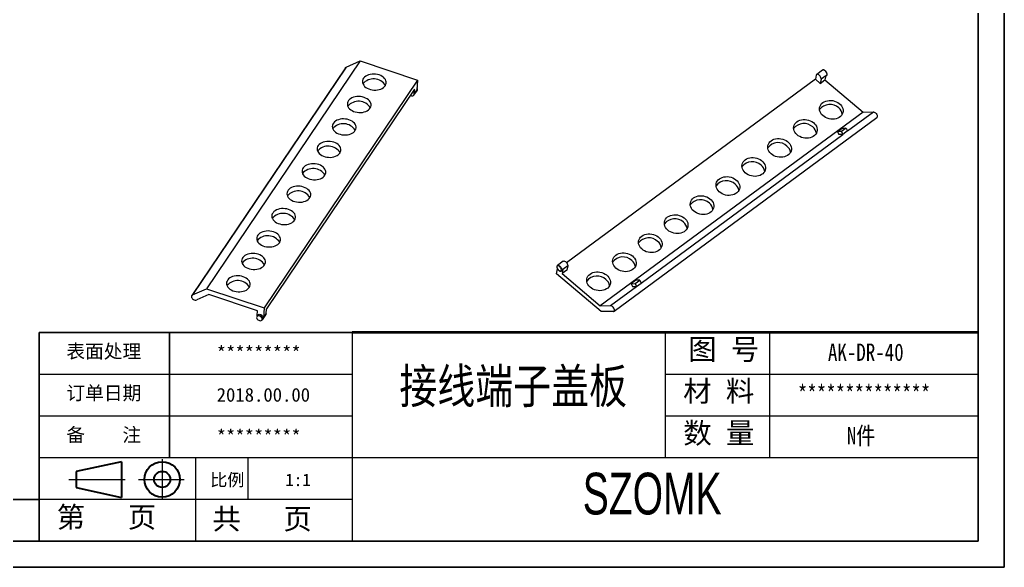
# Model space of a CAD drawing. Header units: inches. Extents: x 2858 to 4955, y 1126 to 1648.
# Drawn here: x 4583.1 to 4770.9, y 1125.7 to 1230.2 of the extents above; entities that cross this region are included whole.
import ezdxf

# ---------------------------------------------------------------- set-up
doc = ezdxf.new("R2010")
doc.units = ezdxf.units.IN
doc.header["$LTSCALE"] = 15
doc.linetypes.add('CENTER2', pattern=[28.575, 19.05, -3.175, 3.175, -3.175])
doc.layers.add('文字', color=81, linetype='Continuous')
for name, color, linetype, lineweight in [('粗实线', 7, 'Continuous', 30), ('细实线', 3, 'Continuous', 9), ('细点划线', 2, 'CENTER2', 9)]:
    doc.layers.add(name, color=color, linetype=linetype, lineweight=lineweight)
doc.styles.get("Standard").update_dxf_attribs({"font": 'txt', "bigfont": 'gbcbig.shx'})
doc.styles.add('宋体', font='', dxfattribs={"width": 0.8, "height": 3.5})
doc.styles.add('长仿宋', font='', dxfattribs={"width": 0.7, "height": 4})
doc.styles.get('宋体').set_extended_font_data('SimSun')
doc.styles.get('长仿宋').set_extended_font_data('SimSun')

msp = doc.modelspace()

# ---------------------------------------------------------------- linework, layer by layer
for p, q in [((4770.912, 1334.676), (4770.912, 1125.657)), ((4765.936, 1329.699), (4765.936, 1130.633)), ((4646.496, 1170.446), (4586.777, 1170.446)), ((4586.777, 1130.633), (4586.777, 1170.446)), ((4611.66, 1146.559), (4611.66, 1170.446)), ((4586.777, 1138.596), (4482.949, 1138.596)), ((4482.949, 1130.633), (4765.936, 1130.633)), ((4475.3, 1125.657), (4770.912, 1125.657)), ((4475.3, 1125.657), (4612.158, 1125.657))]:
    msp.add_line(p, q)
at = {"color": 7, "linetype": 'Continuous', "lineweight": 15}
for p, q in [((4645.198, 1220.993), (4615.904, 1177.517)), ((4645.341, 1221.111), (4616.047, 1177.635)), ((4648.004, 1222.309), (4618.71, 1178.833)), ((4645.341, 1221.111), (4648.004, 1222.309)), ((4648.004, 1222.309), (4658.991, 1218.629)), ((4735.039, 1219.591), (4734.874, 1218.791)), ((4736.238, 1220.549), (4735.116, 1219.722)), ((4736.862, 1219.469), (4735.965, 1218.808)), ((4736.862, 1219.469), (4736.697, 1218.669)), ((4736.844, 1219.381), (4737.009, 1219.503)), ((4737.009, 1219.503), (4737.018, 1219.51)), ((4658.991, 1218.629), (4629.697, 1175.153)), ((4658.991, 1218.629), (4658.856, 1216.703)), ((4734.874, 1218.791), (4687.397, 1183.79)), ((4734.874, 1218.791), (4735.8, 1218.008)), ((4735.965, 1218.808), (4735.8, 1218.008)), ((4735.8, 1218.008), (4736.697, 1218.669)), ((4736.697, 1218.669), (4743.956, 1212.534)), ((4658.399, 1216.888), (4630.154, 1174.968)), ((4658.277, 1215.761), (4658.932, 1216.734)), ((4658.332, 1215.926), (4658.399, 1216.888)), ((4658.332, 1215.926), (4658.856, 1216.703)), ((4743.956, 1212.534), (4693.814, 1175.569)), ((4741.018, 1208.928), (4745.951, 1212.565)), ((4743.956, 1212.534), (4745.951, 1212.565)), ((4696.464, 1174.517), (4746.606, 1211.482)), ((4701.64, 1179.898), (4740.121, 1208.266)), ((4739.08, 1208.814), (4739.977, 1209.475)), ((4739.852, 1208.826), (4739.08, 1208.814)), ((4739.08, 1208.814), (4739.349, 1208.255)), ((4740.121, 1208.266), (4739.349, 1208.255)), ((4740.749, 1209.487), (4739.852, 1208.826)), ((4739.852, 1208.826), (4740.121, 1208.266)), ((4739.977, 1209.475), (4740.749, 1209.487)), ((4741.018, 1208.928), (4740.121, 1208.266)), ((4740.749, 1209.487), (4741.018, 1208.928)), ((4686.768, 1184.08), (4685.647, 1183.253)), ((4685.464, 1181.687), (4685.66, 1182.639)), ((4694.032, 1174.445), (4685.464, 1181.687)), ((4686.419, 1182.207), (4686.643, 1182.372)), ((4686.72, 1182.504), (4686.555, 1181.704)), ((4687.452, 1182.365), (4686.555, 1181.704)), ((4686.555, 1181.704), (4693.814, 1175.569)), ((4687.617, 1183.165), (4686.72, 1182.504)), ((4687.617, 1183.165), (4687.452, 1182.365)), ((4700.599, 1180.446), (4699.702, 1179.784)), ((4699.702, 1179.784), (4700.474, 1179.796)), ((4699.702, 1179.784), (4699.971, 1179.225)), ((4700.474, 1179.796), (4701.371, 1180.458)), ((4700.474, 1179.796), (4700.743, 1179.237)), ((4701.371, 1180.458), (4700.599, 1180.446)), ((4700.743, 1179.237), (4701.64, 1179.898)), ((4701.371, 1180.458), (4701.64, 1179.898)), ((4616.047, 1177.635), (4618.71, 1178.833)), ((4618.71, 1178.833), (4629.697, 1175.153)), ((4695.81, 1175.6), (4700.743, 1179.237)), ((4699.971, 1179.225), (4700.743, 1179.237)), ((4619.135, 1177.706), (4616.839, 1176.673)), ((4628.442, 1174.588), (4619.135, 1177.706)), ((4628.381, 1173.718), (4628.442, 1174.588)), ((4629.697, 1175.153), (4629.562, 1173.228)), ((4630.086, 1174.005), (4630.154, 1174.968)), ((4693.814, 1175.569), (4695.81, 1175.6)), ((4696.348, 1174.48), (4694.032, 1174.445)), ((4628.429, 1173.79), (4628.298, 1173.595)), ((4629.376, 1172.869), (4630.031, 1173.841)), ((4629.562, 1173.228), (4630.086, 1174.005))]:
    msp.add_line(p, q, dxfattribs=at)
at = {"color": 7, "linetype": 'Continuous', "lineweight": 15, "flags": 128}
for points in [[(4645.198, 1220.993), (4645.232, 1221.035), (4645.341, 1221.111)], [(4651.649, 1219.616), (4651.321, 1219.706), (4650.979, 1219.762), (4650.631, 1219.783), (4650.286, 1219.768), (4649.951, 1219.718), (4649.634, 1219.633), (4649.344, 1219.516), (4649.085, 1219.37), (4648.866, 1219.197), (4648.69, 1219.002), (4648.561, 1218.79), (4648.484, 1218.565), (4648.46, 1218.333), (4648.488, 1218.099), (4648.57, 1217.869), (4648.702, 1217.647), (4648.881, 1217.44), (4649.104, 1217.252), (4649.365, 1217.088), (4649.658, 1216.951), (4649.976, 1216.844), (4650.312, 1216.771), (4650.658, 1216.732), (4651.005, 1216.729), (4651.347, 1216.761), (4651.673, 1216.829), (4651.978, 1216.93), (4652.253, 1217.062), (4652.493, 1217.222), (4652.691, 1217.407), (4652.844, 1217.611), (4652.947, 1217.83), (4652.998, 1218.059), (4652.996, 1218.293), (4652.941, 1218.526), (4652.834, 1218.752), (4652.678, 1218.967), (4652.476, 1219.165), (4652.233, 1219.342), (4651.955, 1219.493), (4651.649, 1219.616)], [(4735.965, 1218.808), (4735.97, 1218.936), (4735.936, 1219.086), (4735.868, 1219.245), (4735.77, 1219.4), (4735.65, 1219.539), (4735.518, 1219.651), (4735.385, 1219.726), (4735.261, 1219.758), (4735.157, 1219.745), (4735.081, 1219.687), (4735.039, 1219.591)], [(4648.766, 1215.338), (4648.438, 1215.428), (4648.096, 1215.485), (4647.749, 1215.506), (4647.404, 1215.491), (4647.069, 1215.44), (4646.752, 1215.356), (4646.461, 1215.239), (4646.203, 1215.092), (4645.983, 1214.92), (4645.807, 1214.725), (4645.679, 1214.512), (4645.602, 1214.288), (4645.577, 1214.055), (4645.606, 1213.821), (4645.687, 1213.591), (4645.819, 1213.37), (4645.999, 1213.163), (4646.222, 1212.975), (4646.483, 1212.81), (4646.776, 1212.673), (4647.094, 1212.567), (4647.43, 1212.493), (4647.776, 1212.454), (4648.123, 1212.451), (4648.464, 1212.484), (4648.791, 1212.552), (4649.096, 1212.653), (4649.371, 1212.785), (4649.611, 1212.945), (4649.809, 1213.129), (4649.962, 1213.333), (4650.065, 1213.552), (4650.116, 1213.782), (4650.114, 1214.015), (4650.058, 1214.248), (4649.951, 1214.475), (4649.795, 1214.69), (4649.593, 1214.888), (4649.351, 1215.064), (4649.073, 1215.216), (4648.766, 1215.338)], [(4657.592, 1215.69), (4657.62, 1215.676), (4657.789, 1215.62), (4657.954, 1215.604), (4658.101, 1215.631), (4658.219, 1215.697), (4658.298, 1215.798), (4658.332, 1215.926)], [(4736.289, 1214.337), (4736.547, 1214.498), (4736.838, 1214.622), (4737.154, 1214.708), (4737.487, 1214.753), (4737.83, 1214.757), (4738.176, 1214.718), (4738.515, 1214.638), (4738.839, 1214.519), (4739.142, 1214.364), (4739.416, 1214.176), (4739.655, 1213.959), (4739.853, 1213.72), (4740.005, 1213.462), (4740.109, 1213.193), (4740.16, 1212.919), (4740.159, 1212.646), (4740.106, 1212.38), (4740, 1212.129), (4739.846, 1211.896), (4739.646, 1211.689), (4739.406, 1211.512), (4739.131, 1211.369), (4738.827, 1211.263), (4738.501, 1211.198), (4738.162, 1211.173), (4737.817, 1211.191), (4737.473, 1211.251), (4737.141, 1211.35), (4736.826, 1211.488), (4736.536, 1211.66), (4736.279, 1211.863), (4736.06, 1212.092), (4735.885, 1212.341), (4735.756, 1212.605), (4735.679, 1212.877), (4735.653, 1213.152), (4735.681, 1213.422), (4735.761, 1213.681), (4735.891, 1213.924), (4736.068, 1214.144), (4736.289, 1214.337)], [(4745.951, 1212.565), (4746.071, 1212.544), (4746.203, 1212.479), (4746.336, 1212.376), (4746.46, 1212.243), (4746.564, 1212.091), (4746.641, 1211.931), (4746.683, 1211.778), (4746.688, 1211.643), (4746.656, 1211.538), (4746.606, 1211.482)], [(4645.884, 1211.06), (4645.556, 1211.151), (4645.214, 1211.207), (4644.867, 1211.228), (4644.521, 1211.213), (4644.186, 1211.163), (4643.87, 1211.078), (4643.579, 1210.961), (4643.321, 1210.815), (4643.101, 1210.642), (4642.925, 1210.447), (4642.797, 1210.235), (4642.72, 1210.01), (4642.695, 1209.778), (4642.724, 1209.544), (4642.805, 1209.314), (4642.937, 1209.092), (4643.117, 1208.885), (4643.339, 1208.697), (4643.601, 1208.533), (4643.894, 1208.396), (4644.212, 1208.289), (4644.548, 1208.215), (4644.894, 1208.177), (4645.241, 1208.174), (4645.582, 1208.206), (4645.909, 1208.274), (4646.213, 1208.375), (4646.489, 1208.507), (4646.728, 1208.667), (4646.927, 1208.852), (4647.079, 1209.056), (4647.182, 1209.275), (4647.233, 1209.504), (4647.231, 1209.738), (4647.176, 1209.971), (4647.069, 1210.197), (4646.913, 1210.412), (4646.711, 1210.61), (4646.469, 1210.787), (4646.191, 1210.938), (4645.884, 1211.06)], [(4731.355, 1210.7), (4731.614, 1210.861), (4731.905, 1210.985), (4732.22, 1211.071), (4732.554, 1211.116), (4732.897, 1211.12), (4733.242, 1211.081), (4733.581, 1211.001), (4733.906, 1210.882), (4734.209, 1210.727), (4734.483, 1210.539), (4734.722, 1210.322), (4734.92, 1210.083), (4735.072, 1209.825), (4735.175, 1209.556), (4735.227, 1209.282), (4735.226, 1209.009), (4735.172, 1208.743), (4735.067, 1208.492), (4734.913, 1208.259), (4734.713, 1208.052), (4734.473, 1207.875), (4734.197, 1207.732), (4733.893, 1207.626), (4733.568, 1207.561), (4733.228, 1207.537), (4732.883, 1207.554), (4732.54, 1207.614), (4732.207, 1207.713), (4731.892, 1207.851), (4731.603, 1208.023), (4731.346, 1208.226), (4731.127, 1208.455), (4730.951, 1208.704), (4730.823, 1208.968), (4730.745, 1209.24), (4730.72, 1209.515), (4730.747, 1209.785), (4730.827, 1210.044), (4730.957, 1210.287), (4731.135, 1210.507), (4731.355, 1210.7)], [(4643.002, 1206.783), (4642.674, 1206.873), (4642.332, 1206.929), (4641.984, 1206.95), (4641.639, 1206.935), (4641.304, 1206.885), (4640.988, 1206.801), (4640.697, 1206.684), (4640.439, 1206.537), (4640.219, 1206.364), (4640.043, 1206.17), (4639.915, 1205.957), (4639.838, 1205.732), (4639.813, 1205.5), (4639.842, 1205.266), (4639.923, 1205.036), (4640.055, 1204.815), (4640.234, 1204.608), (4640.457, 1204.42), (4640.718, 1204.255), (4641.011, 1204.118), (4641.33, 1204.011), (4641.666, 1203.938), (4642.011, 1203.899), (4642.359, 1203.896), (4642.7, 1203.929), (4643.027, 1203.996), (4643.331, 1204.097), (4643.606, 1204.23), (4643.846, 1204.39), (4644.045, 1204.574), (4644.197, 1204.778), (4644.3, 1204.997), (4644.351, 1205.226), (4644.349, 1205.46), (4644.294, 1205.693), (4644.187, 1205.92), (4644.031, 1206.134), (4643.829, 1206.332), (4643.586, 1206.509), (4643.309, 1206.66), (4643.002, 1206.783)], [(4726.422, 1207.063), (4726.681, 1207.224), (4726.971, 1207.348), (4727.287, 1207.434), (4727.62, 1207.479), (4727.963, 1207.483), (4728.309, 1207.444), (4728.648, 1207.364), (4728.972, 1207.245), (4729.275, 1207.09), (4729.549, 1206.902), (4729.788, 1206.685), (4729.986, 1206.446), (4730.139, 1206.188), (4730.242, 1205.919), (4730.293, 1205.645), (4730.292, 1205.372), (4730.239, 1205.106), (4730.133, 1204.855), (4729.979, 1204.622), (4729.779, 1204.415), (4729.539, 1204.238), (4729.264, 1204.095), (4728.96, 1203.989), (4728.634, 1203.924), (4728.295, 1203.9), (4727.95, 1203.917), (4727.607, 1203.977), (4727.274, 1204.076), (4726.959, 1204.214), (4726.67, 1204.386), (4726.412, 1204.589), (4726.193, 1204.818), (4726.018, 1205.067), (4725.89, 1205.331), (4725.812, 1205.603), (4725.786, 1205.878), (4725.814, 1206.148), (4725.894, 1206.407), (4726.024, 1206.65), (4726.201, 1206.87), (4726.422, 1207.063)], [(4640.12, 1202.505), (4639.792, 1202.595), (4639.45, 1202.652), (4639.102, 1202.673), (4638.757, 1202.658), (4638.422, 1202.608), (4638.106, 1202.523), (4637.815, 1202.406), (4637.556, 1202.259), (4637.337, 1202.087), (4637.161, 1201.892), (4637.033, 1201.68), (4636.955, 1201.455), (4636.931, 1201.223), (4636.959, 1200.989), (4637.041, 1200.758), (4637.173, 1200.537), (4637.352, 1200.33), (4637.575, 1200.142), (4637.836, 1199.977), (4638.129, 1199.84), (4638.447, 1199.734), (4638.783, 1199.66), (4639.129, 1199.621), (4639.477, 1199.618), (4639.818, 1199.651), (4640.144, 1199.719), (4640.449, 1199.82), (4640.724, 1199.952), (4640.964, 1200.112), (4641.162, 1200.296), (4641.315, 1200.5), (4641.418, 1200.72), (4641.469, 1200.949), (4641.467, 1201.183), (4641.412, 1201.415), (4641.305, 1201.642), (4641.149, 1201.857), (4640.947, 1202.055), (4640.704, 1202.232), (4640.426, 1202.383), (4640.12, 1202.505)], [(4721.488, 1203.426), (4721.747, 1203.587), (4722.038, 1203.711), (4722.353, 1203.797), (4722.687, 1203.842), (4723.03, 1203.846), (4723.375, 1203.807), (4723.714, 1203.727), (4724.039, 1203.608), (4724.342, 1203.453), (4724.616, 1203.265), (4724.855, 1203.048), (4725.053, 1202.809), (4725.205, 1202.551), (4725.308, 1202.282), (4725.36, 1202.008), (4725.359, 1201.735), (4725.305, 1201.469), (4725.2, 1201.218), (4725.046, 1200.985), (4724.846, 1200.778), (4724.606, 1200.601), (4724.33, 1200.458), (4724.026, 1200.352), (4723.701, 1200.287), (4723.361, 1200.263), (4723.016, 1200.28), (4722.673, 1200.34), (4722.34, 1200.439), (4722.025, 1200.577), (4721.736, 1200.749), (4721.479, 1200.952), (4721.26, 1201.181), (4721.084, 1201.43), (4720.956, 1201.694), (4720.878, 1201.966), (4720.853, 1202.241), (4720.88, 1202.511), (4720.96, 1202.77), (4721.09, 1203.013), (4721.268, 1203.233), (4721.488, 1203.426)], [(4716.555, 1199.789), (4716.814, 1199.95), (4717.104, 1200.074), (4717.42, 1200.16), (4717.753, 1200.205), (4718.097, 1200.209), (4718.442, 1200.17), (4718.781, 1200.09), (4719.105, 1199.971), (4719.408, 1199.816), (4719.683, 1199.628), (4719.921, 1199.411), (4720.119, 1199.172), (4720.272, 1198.914), (4720.375, 1198.645), (4720.427, 1198.371), (4720.425, 1198.098), (4720.372, 1197.832), (4720.266, 1197.581), (4720.112, 1197.348), (4719.913, 1197.141), (4719.672, 1196.964), (4719.397, 1196.821), (4719.093, 1196.715), (4718.767, 1196.65), (4718.428, 1196.626), (4718.083, 1196.643), (4717.74, 1196.703), (4717.407, 1196.802), (4717.092, 1196.94), (4716.803, 1197.112), (4716.545, 1197.315), (4716.326, 1197.544), (4716.151, 1197.793), (4716.023, 1198.057), (4715.945, 1198.329), (4715.92, 1198.604), (4715.947, 1198.874), (4716.027, 1199.133), (4716.157, 1199.376), (4716.334, 1199.596), (4716.555, 1199.789)], [(4637.238, 1198.228), (4636.909, 1198.318), (4636.568, 1198.374), (4636.22, 1198.395), (4635.875, 1198.38), (4635.54, 1198.33), (4635.223, 1198.245), (4634.932, 1198.128), (4634.674, 1197.982), (4634.454, 1197.809), (4634.278, 1197.614), (4634.15, 1197.402), (4634.073, 1197.177), (4634.049, 1196.945), (4634.077, 1196.711), (4634.158, 1196.481), (4634.29, 1196.259), (4634.47, 1196.052), (4634.693, 1195.864), (4634.954, 1195.7), (4635.247, 1195.563), (4635.565, 1195.456), (4635.901, 1195.383), (4636.247, 1195.344), (4636.594, 1195.341), (4636.935, 1195.373), (4637.262, 1195.441), (4637.567, 1195.542), (4637.842, 1195.674), (4638.082, 1195.834), (4638.28, 1196.019), (4638.433, 1196.223), (4638.536, 1196.442), (4638.587, 1196.671), (4638.585, 1196.905), (4638.53, 1197.138), (4638.423, 1197.364), (4638.266, 1197.579), (4638.065, 1197.777), (4637.822, 1197.954), (4637.544, 1198.105), (4637.238, 1198.228)], [(4711.622, 1196.152), (4711.88, 1196.313), (4712.171, 1196.437), (4712.486, 1196.523), (4712.82, 1196.568), (4713.163, 1196.572), (4713.508, 1196.533), (4713.847, 1196.453), (4714.172, 1196.334), (4714.475, 1196.179), (4714.749, 1195.991), (4714.988, 1195.774), (4715.186, 1195.535), (4715.338, 1195.277), (4715.441, 1195.008), (4715.493, 1194.734), (4715.492, 1194.461), (4715.438, 1194.195), (4715.333, 1193.944), (4715.179, 1193.711), (4714.979, 1193.504), (4714.739, 1193.327), (4714.463, 1193.184), (4714.159, 1193.078), (4713.834, 1193.013), (4713.495, 1192.989), (4713.149, 1193.006), (4712.806, 1193.066), (4712.473, 1193.165), (4712.159, 1193.303), (4711.869, 1193.475), (4711.612, 1193.678), (4711.393, 1193.907), (4711.217, 1194.156), (4711.089, 1194.42), (4711.011, 1194.692), (4710.986, 1194.967), (4711.014, 1195.237), (4711.093, 1195.496), (4711.223, 1195.739), (4711.401, 1195.959), (4711.622, 1196.152)], [(4634.355, 1193.95), (4634.027, 1194.04), (4633.685, 1194.097), (4633.338, 1194.118), (4632.992, 1194.103), (4632.658, 1194.052), (4632.341, 1193.968), (4632.05, 1193.851), (4631.792, 1193.704), (4631.572, 1193.532), (4631.396, 1193.337), (4631.268, 1193.124), (4631.191, 1192.9), (4631.166, 1192.667), (4631.195, 1192.433), (4631.276, 1192.203), (4631.408, 1191.982), (4631.588, 1191.775), (4631.811, 1191.587), (4632.072, 1191.422), (4632.365, 1191.285), (4632.683, 1191.179), (4633.019, 1191.105), (4633.365, 1191.066), (4633.712, 1191.063), (4634.053, 1191.096), (4634.38, 1191.164), (4634.684, 1191.265), (4634.96, 1191.397), (4635.2, 1191.557), (4635.398, 1191.741), (4635.55, 1191.945), (4635.653, 1192.165), (4635.704, 1192.394), (4635.702, 1192.627), (4635.647, 1192.86), (4635.54, 1193.087), (4635.384, 1193.302), (4635.182, 1193.5), (4634.94, 1193.676), (4634.662, 1193.828), (4634.355, 1193.95)], [(4706.688, 1192.515), (4706.947, 1192.676), (4707.237, 1192.8), (4707.553, 1192.886), (4707.886, 1192.931), (4708.23, 1192.935), (4708.575, 1192.896), (4708.914, 1192.816), (4709.239, 1192.697), (4709.542, 1192.542), (4709.816, 1192.354), (4710.054, 1192.137), (4710.252, 1191.898), (4710.405, 1191.64), (4710.508, 1191.371), (4710.56, 1191.097), (4710.559, 1190.824), (4710.505, 1190.559), (4710.4, 1190.307), (4710.245, 1190.074), (4710.046, 1189.867), (4709.805, 1189.69), (4709.53, 1189.547), (4709.226, 1189.441), (4708.9, 1189.376), (4708.561, 1189.352), (4708.216, 1189.369), (4707.873, 1189.429), (4707.54, 1189.528), (4707.225, 1189.666), (4706.936, 1189.838), (4706.678, 1190.041), (4706.459, 1190.27), (4706.284, 1190.519), (4706.156, 1190.783), (4706.078, 1191.055), (4706.053, 1191.33), (4706.08, 1191.6), (4706.16, 1191.859), (4706.29, 1192.102), (4706.467, 1192.322), (4706.688, 1192.515)], [(4631.473, 1189.672), (4631.145, 1189.763), (4630.803, 1189.819), (4630.456, 1189.84), (4630.11, 1189.825), (4629.775, 1189.775), (4629.459, 1189.69), (4629.168, 1189.573), (4628.91, 1189.427), (4628.69, 1189.254), (4628.514, 1189.059), (4628.386, 1188.847), (4628.309, 1188.622), (4628.284, 1188.39), (4628.313, 1188.156), (4628.394, 1187.926), (4628.526, 1187.704), (4628.706, 1187.497), (4628.928, 1187.309), (4629.189, 1187.145), (4629.483, 1187.008), (4629.801, 1186.901), (4630.137, 1186.827), (4630.482, 1186.789), (4630.83, 1186.786), (4631.171, 1186.818), (4631.498, 1186.886), (4631.802, 1186.987), (4632.078, 1187.119), (4632.317, 1187.279), (4632.516, 1187.464), (4632.668, 1187.668), (4632.771, 1187.887), (4632.822, 1188.116), (4632.82, 1188.35), (4632.765, 1188.583), (4632.658, 1188.809), (4632.502, 1189.024), (4632.3, 1189.222), (4632.057, 1189.399), (4631.78, 1189.55), (4631.473, 1189.672)], [(4701.755, 1188.878), (4702.013, 1189.039), (4702.304, 1189.163), (4702.619, 1189.249), (4702.953, 1189.294), (4703.296, 1189.298), (4703.641, 1189.259), (4703.98, 1189.179), (4704.305, 1189.06), (4704.608, 1188.905), (4704.882, 1188.717), (4705.121, 1188.5), (4705.319, 1188.261), (4705.471, 1188.003), (4705.574, 1187.734), (4705.626, 1187.46), (4705.625, 1187.187), (4705.571, 1186.922), (4705.466, 1186.67), (4705.312, 1186.437), (4705.112, 1186.23), (4704.872, 1186.053), (4704.596, 1185.91), (4704.292, 1185.804), (4703.967, 1185.739), (4703.628, 1185.715), (4703.282, 1185.732), (4702.939, 1185.792), (4702.606, 1185.891), (4702.292, 1186.029), (4702.002, 1186.201), (4701.745, 1186.404), (4701.526, 1186.633), (4701.35, 1186.882), (4701.222, 1187.146), (4701.145, 1187.418), (4701.119, 1187.693), (4701.147, 1187.963), (4701.226, 1188.222), (4701.357, 1188.465), (4701.534, 1188.685), (4701.755, 1188.878)], [(4628.591, 1185.395), (4628.263, 1185.485), (4627.921, 1185.541), (4627.573, 1185.562), (4627.228, 1185.548), (4626.893, 1185.497), (4626.577, 1185.413), (4626.286, 1185.296), (4626.027, 1185.149), (4625.808, 1184.976), (4625.632, 1184.782), (4625.504, 1184.569), (4625.426, 1184.344), (4625.402, 1184.112), (4625.431, 1183.878), (4625.512, 1183.648), (4625.644, 1183.427), (4625.823, 1183.22), (4626.046, 1183.032), (4626.307, 1182.867), (4626.6, 1182.73), (4626.919, 1182.623), (4627.254, 1182.55), (4627.6, 1182.511), (4627.948, 1182.508), (4628.289, 1182.541), (4628.615, 1182.608), (4628.92, 1182.709), (4629.195, 1182.842), (4629.435, 1183.002), (4629.634, 1183.186), (4629.786, 1183.39), (4629.889, 1183.609), (4629.94, 1183.838), (4629.938, 1184.072), (4629.883, 1184.305), (4629.776, 1184.532), (4629.62, 1184.746), (4629.418, 1184.944), (4629.175, 1185.121), (4628.897, 1185.273), (4628.591, 1185.395)], [(4696.821, 1185.241), (4697.08, 1185.402), (4697.37, 1185.526), (4697.686, 1185.612), (4698.019, 1185.657), (4698.363, 1185.661), (4698.708, 1185.622), (4699.047, 1185.542), (4699.372, 1185.423), (4699.675, 1185.268), (4699.949, 1185.08), (4700.188, 1184.863), (4700.385, 1184.624), (4700.538, 1184.366), (4700.641, 1184.097), (4700.693, 1183.823), (4700.692, 1183.55), (4700.638, 1183.285), (4700.533, 1183.033), (4700.378, 1182.8), (4700.179, 1182.593), (4699.938, 1182.416), (4699.663, 1182.273), (4699.359, 1182.167), (4699.034, 1182.102), (4698.694, 1182.078), (4698.349, 1182.095), (4698.006, 1182.155), (4697.673, 1182.254), (4697.358, 1182.392), (4697.069, 1182.564), (4696.812, 1182.767), (4696.593, 1182.996), (4696.417, 1183.245), (4696.289, 1183.509), (4696.211, 1183.781), (4696.186, 1184.056), (4696.213, 1184.326), (4696.293, 1184.585), (4696.423, 1184.828), (4696.601, 1185.048), (4696.821, 1185.241)], [(4686.768, 1184.08), (4686.809, 1184.102), (4686.913, 1184.115), (4687.037, 1184.083), (4687.17, 1184.008), (4687.302, 1183.897), (4687.422, 1183.758), (4687.52, 1183.602), (4687.588, 1183.443), (4687.622, 1183.294), (4687.617, 1183.165)], [(4685.571, 1183.049), (4685.568, 1182.928), (4685.602, 1182.785), (4685.67, 1182.635), (4685.767, 1182.491), (4685.883, 1182.364), (4686.008, 1182.268), (4686.132, 1182.209), (4686.243, 1182.194), (4686.331, 1182.223), (4686.389, 1182.295), (4686.411, 1182.402), (4686.396, 1182.536), (4686.344, 1182.683), (4686.261, 1182.832), (4686.153, 1182.969), (4686.031, 1183.082), (4685.905, 1183.161), (4685.786, 1183.198), (4685.685, 1183.191), (4685.612, 1183.14), (4685.571, 1183.049)], [(4686.72, 1182.504), (4686.678, 1182.407), (4686.643, 1182.372)], [(4691.888, 1181.604), (4692.146, 1181.765), (4692.437, 1181.889), (4692.753, 1181.975), (4693.086, 1182.02), (4693.429, 1182.024), (4693.774, 1181.985), (4694.113, 1181.905), (4694.438, 1181.786), (4694.741, 1181.631), (4695.015, 1181.443), (4695.254, 1181.226), (4695.452, 1180.987), (4695.604, 1180.729), (4695.708, 1180.46), (4695.759, 1180.186), (4695.758, 1179.913), (4695.704, 1179.648), (4695.599, 1179.396), (4695.445, 1179.163), (4695.245, 1178.956), (4695.005, 1178.779), (4694.73, 1178.636), (4694.426, 1178.53), (4694.1, 1178.465), (4693.761, 1178.441), (4693.415, 1178.458), (4693.072, 1178.518), (4692.74, 1178.617), (4692.425, 1178.755), (4692.135, 1178.927), (4691.878, 1179.13), (4691.659, 1179.359), (4691.483, 1179.608), (4691.355, 1179.872), (4691.278, 1180.144), (4691.252, 1180.419), (4691.28, 1180.689), (4691.359, 1180.948), (4691.49, 1181.191), (4691.667, 1181.411), (4691.888, 1181.604)], [(4625.709, 1181.117), (4625.381, 1181.208), (4625.039, 1181.264), (4624.691, 1181.285), (4624.346, 1181.27), (4624.011, 1181.22), (4623.694, 1181.135), (4623.404, 1181.018), (4623.145, 1180.871), (4622.926, 1180.699), (4622.75, 1180.504), (4622.621, 1180.292), (4622.544, 1180.067), (4622.52, 1179.835), (4622.548, 1179.601), (4622.63, 1179.37), (4622.762, 1179.149), (4622.941, 1178.942), (4623.164, 1178.754), (4623.425, 1178.59), (4623.718, 1178.452), (4624.036, 1178.346), (4624.372, 1178.272), (4624.718, 1178.233), (4625.065, 1178.23), (4625.407, 1178.263), (4625.733, 1178.331), (4626.038, 1178.432), (4626.313, 1178.564), (4626.553, 1178.724), (4626.751, 1178.908), (4626.904, 1179.113), (4627.007, 1179.332), (4627.058, 1179.561), (4627.056, 1179.795), (4627.001, 1180.027), (4626.894, 1180.254), (4626.738, 1180.469), (4626.536, 1180.667), (4626.293, 1180.844), (4626.015, 1180.995), (4625.709, 1181.117)], [(4616.047, 1177.635), (4615.938, 1177.559), (4615.87, 1177.451), (4615.849, 1177.318), (4615.875, 1177.172), (4615.948, 1177.025), (4616.06, 1176.888), (4616.204, 1176.772), (4616.367, 1176.688), (4616.537, 1176.641), (4616.698, 1176.636), (4616.839, 1176.673)], [(4696.348, 1174.48), (4696.446, 1174.505), (4696.514, 1174.573), (4696.547, 1174.678), (4696.541, 1174.813), (4696.499, 1174.966), (4696.422, 1175.126), (4696.318, 1175.278), (4696.194, 1175.411), (4696.061, 1175.514), (4695.929, 1175.579), (4695.81, 1175.6)], [(4629.346, 1173.014), (4629.331, 1173.15), (4629.27, 1173.289), (4629.168, 1173.42), (4629.035, 1173.531), (4628.881, 1173.612), (4628.722, 1173.655), (4628.57, 1173.658), (4628.44, 1173.619), (4628.343, 1173.542), (4628.287, 1173.435), (4628.278, 1173.306), (4628.316, 1173.166), (4628.399, 1173.03), (4628.517, 1172.907), (4628.662, 1172.811), (4628.821, 1172.748), (4628.978, 1172.724), (4629.121, 1172.743), (4629.236, 1172.801), (4629.313, 1172.894), (4629.346, 1173.014)], [(4628.298, 1173.595), (4628.356, 1173.66), (4628.474, 1173.726), (4628.621, 1173.753), (4628.786, 1173.737), (4628.955, 1173.68), (4629.115, 1173.587), (4629.252, 1173.466), (4629.355, 1173.325), (4629.417, 1173.177), (4629.431, 1173.033)], [(4628.429, 1173.79), (4628.487, 1173.854), (4628.605, 1173.921), (4628.752, 1173.947), (4628.917, 1173.931), (4629.086, 1173.875), (4629.246, 1173.782), (4629.383, 1173.66), (4629.486, 1173.519), (4629.548, 1173.371), (4629.562, 1173.228)], [(4629.431, 1173.033), (4629.398, 1172.906), (4629.376, 1172.869)], [(4630.086, 1174.005), (4630.053, 1173.878), (4630.031, 1173.841)]]:
    msp.add_lwpolyline(points, dxfattribs=at)
at = {"color": 8, "linetype": 'Continuous', "lineweight": 15, "flags": 128}
for points in [[(4737.086, 1219.634), (4737.091, 1219.763), (4737.058, 1219.913), (4736.989, 1220.072), (4736.891, 1220.227), (4736.771, 1220.366), (4736.639, 1220.477), (4736.506, 1220.552), (4736.382, 1220.584), (4736.278, 1220.571), (4736.238, 1220.549)], [(4737.018, 1219.51), (4737.044, 1219.537), (4737.086, 1219.634)], [(4685.649, 1183.254), (4685.688, 1183.276), (4685.792, 1183.289), (4685.916, 1183.256), (4686.049, 1183.182), (4686.181, 1183.07), (4686.3, 1182.931), (4686.399, 1182.776), (4686.467, 1182.617), (4686.501, 1182.467), (4686.496, 1182.339), (4686.454, 1182.242), (4686.422, 1182.209)]]:
    msp.add_lwpolyline(points, dxfattribs=at)
at = {"color": 7, "linetype": 'Continuous', "lineweight": 15}
for centre, radius, start, end in [((4650.588, 1216.206), 2.669, 32.04734, 139.9281), ((4658.526, 1216.945), 0.458, 332.43918, 36.92722), ((4647.706, 1211.928), 2.669, 32.04734, 139.9281), ((4737.628, 1211.508), 2.479, 47.12469, 142.55585), ((4738.196, 1211.898), 1.813, 7.01795, 51.90258), ((4644.823, 1207.65), 2.669, 32.04734, 139.9281), ((4732.694, 1207.871), 2.479, 47.12469, 142.55585), ((4733.262, 1208.261), 1.813, 7.01795, 51.90258), ((4641.941, 1203.373), 2.669, 32.04734, 139.9281), ((4727.761, 1204.234), 2.479, 47.12469, 142.55585), ((4728.329, 1204.624), 1.813, 7.01795, 51.90258), ((4722.827, 1200.597), 2.479, 47.12469, 142.55585), ((4723.396, 1200.987), 1.813, 7.01795, 51.90258), ((4639.059, 1199.095), 2.669, 32.04734, 139.9281), ((4717.894, 1196.96), 2.479, 47.12469, 142.55585), ((4718.462, 1197.35), 1.813, 7.01795, 51.90258), ((4636.177, 1194.818), 2.669, 32.04734, 139.9281), ((4712.96, 1193.323), 2.479, 47.12469, 142.55585), ((4713.529, 1193.713), 1.813, 7.01795, 51.90258), ((4633.295, 1190.54), 2.669, 32.04734, 139.9281), ((4708.027, 1189.686), 2.479, 47.12469, 142.55585), ((4708.595, 1190.076), 1.813, 7.01795, 51.90258), ((4630.412, 1186.262), 2.669, 32.04734, 139.9281), ((4703.093, 1186.049), 2.479, 47.12469, 142.55585), ((4703.662, 1186.439), 1.813, 7.01795, 51.90258), ((4627.53, 1181.985), 2.669, 32.04734, 139.9281), ((4698.16, 1182.412), 2.479, 47.12469, 142.55585), ((4698.728, 1182.802), 1.813, 7.01795, 51.90258), ((4624.648, 1177.707), 2.669, 32.04734, 139.9281), ((4693.227, 1178.775), 2.479, 47.12469, 142.55585), ((4693.795, 1179.165), 1.813, 7.01795, 51.90258)]:
    msp.add_arc(centre, radius, start, end, dxfattribs=at)
for points, knots in [([(4736.922, 1220.232), (4736.906, 1220.256), (4736.856, 1220.327), (4736.754, 1220.428), (4736.626, 1220.523), (4736.494, 1220.584), (4736.375, 1220.6), (4736.283, 1220.584), (4736.247, 1220.551), (4736.235, 1220.54)], [0, 0, 0, 0, 0.0851295, 0.2556953, 0.42719, 0.6007876, 0.7773261, 0.9261237, 1, 1, 1, 1]), ([(4737.104, 1219.66), (4737.107, 1219.682), (4737.116, 1219.745), (4737.103, 1219.863), (4737.055, 1220.012), (4736.992, 1220.14), (4736.939, 1220.209), (4736.922, 1220.232)], [0, 0, 0, 0, 0.1336096, 0.3789462, 0.6281975, 0.8763372, 1, 1, 1, 1]), ([(4737.017, 1219.516), (4737.032, 1219.528), (4737.077, 1219.563), (4737.093, 1219.622), (4737.104, 1219.66)], [0, 0, 0, 0, 0.3535395, 1, 1, 1, 1]), ([(4685.552, 1183.095), (4685.549, 1183.073), (4685.54, 1183.011), (4685.553, 1182.892), (4685.601, 1182.744), (4685.669, 1182.608), (4685.727, 1182.532), (4685.749, 1182.502)], [0, 0, 0, 0, 0.1287746, 0.3652332, 0.6054648, 0.8446251, 1, 1, 1, 1]), ([(4685.652, 1183.25), (4685.631, 1183.235), (4685.585, 1183.201), (4685.568, 1183.143), (4685.559, 1183.111)], [0, 0, 0, 0, 0.4505254, 1, 1, 1, 1]), ([(4685.749, 1182.502), (4685.761, 1182.486), (4685.806, 1182.422), (4685.902, 1182.328), (4686.03, 1182.232), (4686.162, 1182.172), (4686.281, 1182.156), (4686.372, 1182.171), (4686.407, 1182.204), (4686.418, 1182.214)], [0, 0, 0, 0, 0.061106, 0.2370122, 0.4138762, 0.5929091, 0.7749749, 0.9284313, 1, 1, 1, 1])]:
    msp.add_open_spline(points, degree=3, knots=knots, dxfattribs=at)
at = {"layer": '粗实线', "color": 7, "lineweight": 40}
msp.add_line((4765.936, 1170.446), (4646.496, 1170.446), dxfattribs=at)
at = {"layer": '粗实线', "color": 7}
for p, q in [((4602.514, 1145.814), (4593.814, 1143.969)), ((4593.814, 1143.969), (4593.814, 1140.893)), ((4602.514, 1145.814), (4602.514, 1138.995)), ((4593.814, 1140.893), (4602.514, 1138.995))]:
    msp.add_line(p, q, dxfattribs=at)
for radius in [3.383, 1.538]:
    msp.add_circle((4610.257, 1142.431), radius, dxfattribs=at)
at = {"layer": '细实线', "color": 7}
for p, q in [((4646.496, 1170.446), (4646.496, 1130.633)), ((4706.216, 1170.446), (4706.216, 1146.559)), ((4726.123, 1170.446), (4726.123, 1146.726)), ((4646.496, 1162.484), (4586.777, 1162.484)), ((4765.936, 1162.484), (4706.216, 1162.484)), ((4646.496, 1154.521), (4586.777, 1154.521)), ((4765.936, 1154.521), (4706.216, 1154.521)), ((4765.936, 1146.559), (4586.777, 1146.559)), ((4616.637, 1146.559), (4616.637, 1130.633)), ((4626.59, 1146.559), (4626.59, 1138.596)), ((4646.496, 1138.596), (4586.777, 1138.596))]:
    msp.add_line(p, q, dxfattribs=at)
at = {"layer": '细点划线', "color": 7}
for p, q in [((4610.257, 1146.325), (4610.257, 1138.596)), ((4592.426, 1142.431), (4603.18, 1142.431)), ((4605.733, 1142.431), (4614.476, 1142.431))]:
    msp.add_line(p, q, dxfattribs=at)

# ---------------------------------------------------------------- texts
at = {"char_height": 2.61864, "width": 1488.30684, "attachment_point": 1}
for s, insert in [('{\\fSimHei|b0|i0|c134|p49;表面处理}', (4591.97, 1168.187)), ('{\\fSimHei|b0|i0|c134|p49;*********}', (4620.651, 1167.85)), ('{\\fSimHei|b0|i0|c134|p49;订单日期}', (4591.97, 1160.224)), ('{\\fSimHei|b0|i0|c134|p49;2018.00.00}', (4620.651, 1159.887)), ('{\\fSimHei|b0|i0|c134|p49;备    注}', (4591.97, 1152.261)), ('{\\fSimHei|b0|i0|c134|p49;*********}', (4620.651, 1151.925))]:
    msp.add_mtext(s, dxfattribs=dict(at, insert=insert))
at = {"layer": '文字', "color": 0, "attachment_point": 1, "style": '宋体'}
for s, insert, char_height, width in [('{\\H1.111x;AK-DR-40}', (4737.264, 1168.366), 2.98598, 34.52133), ('接线端子盖板', (4655.494, 1163.572), 6.6355, 84.83273), ('{\\H1.111x;**************}', (4731.52, 1160.404), 2.98598, 34.52133), ('{\\H1.111x;N件}', (4740.876, 1152.441), 2.98598, 34.52133)]:
    msp.add_mtext(s, dxfattribs=dict(at, insert=insert, char_height=char_height, width=width))
at = {"layer": '粗实线', "insert": (4690.485, 1143.707), "char_height": 7.96262, "width": 89.29295, "attachment_point": 1, "style": '长仿宋'}
msp.add_mtext('{\\fSTXinwei|b0|i0|c134|p2;SZOMK}', dxfattribs=at)
at = {"layer": '细实线', "color": 7, "attachment_point": 1}
for s, insert, char_height, width in [('{\\fSimSun|b0|i0|c134|p54;图 号}', (4710.594, 1169.238), 3.98131, 19.90656), ('{\\fSimSun|b0|i0|c134|p54;材 料   }', (4709.65, 1161.275), 3.98131, 19.90656), ('{\\fSimSun|b0|i0|c134|p54;数 量}', (4709.67, 1153.273), 3.98131, 17.98807), ('{\\fSimSun|b0|i0|c134|p54;比例}', (4619.423, 1143.543), 2.38879, 10.48603), ('{\\fSimSun|b0|i0|c134|p54;1:1}', (4633.731, 1143.543), 2.38879, 10.48603), ('{\\fSimSun|b0|i0|c134|p54;第   页}', (4590.127, 1137.227), 3.98131, 29.85984), ('{\\fSimSun|b0|i0|c134|p54; 共   页}', (4617.124, 1136.889), 3.98131, 29.85984)]:
    msp.add_mtext(s, dxfattribs=dict(at, insert=insert, char_height=char_height, width=width))

doc.saveas('drawing.dxf')
